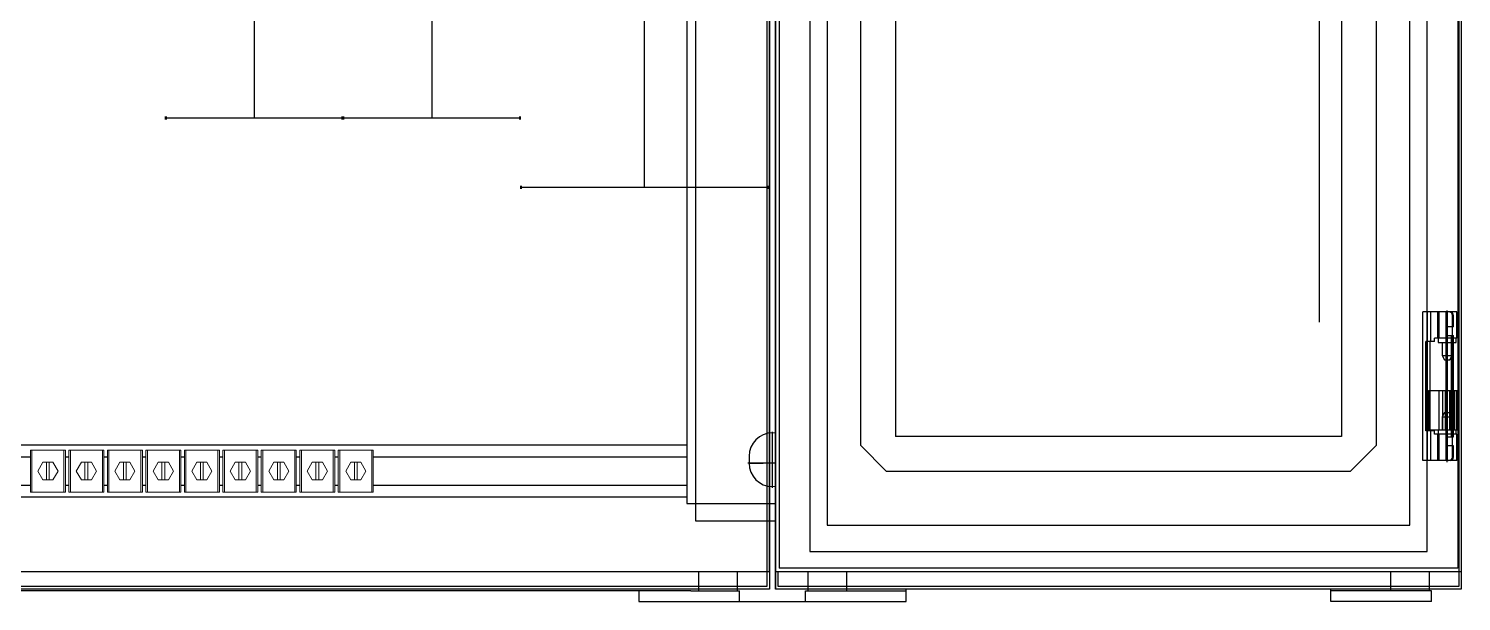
# Model space of a CAD drawing. Header units: millimetres. Extents: x 37984 to 70752, y 14140 to 37584.
# Drawn here: x 39466 to 40285, y 14760 to 15087 of the extents above; entities that cross this region are included whole.
import ezdxf

# ---------------------------------------------------------------- set-up
doc = ezdxf.new("R2010")
doc.units = ezdxf.units.MM
doc.set_wipeout_variables(frame=1)
doc.layers.add('! NO PLOT !', color=7, linetype='Continuous', true_color=0xff75dd, plot=False)
doc.layers.add('000-PI-Oprema', color=30, linetype='Continuous', lineweight=5)
doc.layers.add('000-PI-ORMAR', color=2, linetype='Continuous')
doc.layers.add('004-PI-DIN Šina', color=3, linetype='Continuous')

# ---------------------------------------------------------------- blocks, each defined once
blk = doc.blocks.new('SINAMICS_FSC_1mm')
at = {"layer": '! NO PLOT !', "ltscale": 0.25}
for p, q in [((70256.12, 54000.05), (70256.12, 53900.05)), ((70186.12, 53900.05), (70326.12, 53900.05))]:
    blk.add_line(p, q, dxfattribs=at)
at = {"layer": '! NO PLOT !', "lineweight": 70, "ltscale": 0.25}
for p, q in [((70185.12, 53900.05), (70186.12, 53900.05)), ((70326.12, 53900.05), (70327.12, 53900.05))]:
    blk.add_line(p, q, dxfattribs=at)
blk = doc.blocks.new('SINAMICS_FSB_1mm')
at = {"layer": '! NO PLOT !', "ltscale": 0.25}
for p, q in [((71040.15, 54000), (71040.15, 53900)), ((70990.15, 53900), (71090.15, 53900))]:
    blk.add_line(p, q, dxfattribs=at)
at = {"layer": '! NO PLOT !', "lineweight": 70, "ltscale": 0.25}
for p, q in [((70989.15, 53900), (70990.15, 53900)), ((71090.15, 53900), (71091.15, 53900))]:
    blk.add_line(p, q, dxfattribs=at)
blk = doc.blocks.new('*U1324')
at = {"layer": '004-PI-DIN Šina', "ltscale": 0.25}
for p, q in [((0, 15), (697.49, 15)), ((0, -15), (0, 15)), ((697.49, 15), (697.49, -15)), ((697.49, 8), (0, 8)), ((0, -8), (697.49, -8)), ((697.49, -15), (0, -15))]:
    blk.add_line(p, q, dxfattribs=at)
blk = doc.blocks.new('3240252_WCC_14-select__2', base_point=(55.67, 813.89))
at = {"layer": '000-PI-Oprema'}
for p, q in [((55.67, 837.89), (55.67, 813.89)), ((56.54, 837.89), (55.67, 837.89)), ((74.8, 837.89), (56.54, 837.89)), ((56.54, 813.89), (56.54, 837.89)), ((75.67, 837.89), (74.8, 837.89)), ((74.8, 813.89), (74.8, 837.89)), ((75.67, 837.89), (75.67, 813.89)), ((59.9, 825.89), (62.79, 830.89)), ((62.79, 830.89), (64.87, 830.89)), ((64.87, 820.89), (64.87, 830.89)), ((66.47, 830.89), (64.87, 830.89)), ((66.47, 830.89), (68.56, 830.89)), ((66.47, 830.89), (66.47, 820.89)), ((68.56, 830.89), (71.45, 825.89)), ((62.79, 820.89), (59.9, 825.89)), ((64.87, 820.89), (62.79, 820.89)), ((64.87, 820.89), (66.47, 820.89)), ((68.56, 820.89), (66.47, 820.89)), ((71.45, 825.89), (68.56, 820.89)), ((56.54, 813.89), (55.67, 813.89)), ((74.8, 813.89), (56.54, 813.89)), ((75.67, 813.89), (74.8, 813.89))]:
    blk.add_line(p, q, dxfattribs=at)
blk = doc.blocks.new('Drfsicht1', base_point=(65.67, 825.89))
blk.add_wipeout([(55.67, 837.89), (75.67, 837.89), (75.67, 813.89), (55.67, 813.89)])
at = {"layer": '000-PI-Oprema'}
blk.add_blockref('3240252_WCC_14-select__2', (55.67, 813.89), dxfattribs=at)
blk = doc.blocks.new('poveznica montaznih ploca 2100mm')
at = {"layer": '! NO PLOT !'}
for p, q in [((59472.54, 55742.17), (59472.54, 53847.74)), ((59477.54, 55740.77), (59477.54, 53837.74)), ((59565.54, 55740.77), (59565.54, 53837.74)), ((59570.54, 55742.17), (59570.54, 53847.74)), ((59521.54, 53856.71), (59521.54, 53888.77)), ((59535.57, 53870.74), (59507.5, 53870.74)), ((59508.17, 53874.74), (59508.17, 53870.74)), ((59508.17, 53870.74), (59516.28, 53870.74)), ((59534.9, 53870.74), (59526.79, 53870.74)), ((59534.9, 53874.74), (59534.9, 53870.74)), ((59472.54, 53847.74), (59570.54, 53847.74)), ((59477.54, 53847.74), (59477.54, 53837.74)), ((59565.54, 53847.74), (59565.54, 53837.74)), ((59477.54, 53837.74), (59565.54, 53837.74))]:
    blk.add_line(p, q, dxfattribs=at)
for centre, start, end in [((59521.54, 53874.74), 0, 180), ((59521.54, 53870.74), 180, 0)]:
    blk.add_arc(centre, 13.36, start, end, dxfattribs=at)
blk = doc.blocks.new('800mm bez ploce')
at = {"layer": '000-PI-ORMAR'}
for p, q in [((47920.01, 47274.57), (47920.01, 45290.07)), ((47921.51, 47274.57), (47921.51, 45290.07)), ((47921.52, 45290.07), (47921.52, 47274.57)), ((47129.52, 45290.07), (47921.52, 45290.07)), ((47881.01, 45290.07), (47881.01, 45279.07)), ((47903.01, 45290.07), (47903.01, 45279.07)), ((47920.01, 45290.07), (47920.01, 45281.57)), ((47921.51, 45290.07), (47921.51, 45280.07)), ((47903.01, 45281.57), (47148.01, 45281.57)), ((47903.01, 45280.07), (47148.01, 45280.07)), ((47876.64, 45279.07), (47174.38, 45279.07)), ((47846.82, 45279.07), (47846.82, 45273.07)), ((47876.64, 45279.07), (47898.75, 45279.07)), ((47898.75, 45279.07), (47903.01, 45279.07)), ((47920.01, 45281.57), (47903.01, 45281.57)), ((47921.51, 45280.07), (47903.01, 45280.07)), ((47903.01, 45279.07), (47904.47, 45279.07)), ((47904.47, 45273.07), (47904.47, 45279.07)), ((47846.82, 45273.07), (47904.47, 45273.07))]:
    blk.add_line(p, q, dxfattribs=at)

msp = doc.modelspace()

# ---------------------------------------------------------------- linework, layer by layer
at = {"layer": '! NO PLOT !', "ltscale": 0.25}
msp.add_line((39872.145, 14759.904), (39909.722, 14759.904), dxfattribs=at)
at = {"layer": '000-PI-ORMAR'}
for p, q in [((39911.184, 14766.904), (39892.684, 14766.904)), ((39911.184, 14768.404), (39894.184, 14768.404)), ((39909.722, 14765.904), (39911.184, 14765.904)), ((39909.722, 14759.904), (39909.722, 14765.904)), ((40266.184, 14768.404), (39911.184, 14768.404)), ((40266.184, 14766.904), (39911.184, 14766.904)), ((39911.184, 14765.904), (39915.442, 14765.904)), ((39915.442, 14765.904), (39967.373, 14765.904)), ((39967.373, 14759.904), (39967.373, 14766.904)), ((40209.411, 14766.904), (39967.956, 14766.904)), ((40210.018, 14759.904), (40210.018, 14766.904)), ((40261.95, 14765.904), (40210.018, 14765.904)), ((40266.208, 14765.904), (40261.95, 14765.904)), ((40283.184, 14768.404), (40266.184, 14768.404)), ((40284.684, 14766.904), (40266.184, 14766.904)), ((40267.669, 14765.904), (40266.208, 14765.904)), ((40267.669, 14759.904), (40267.669, 14765.904)), ((39909.722, 14759.904), (39967.373, 14759.904)), ((40267.669, 14759.904), (40210.018, 14759.904))]:
    msp.add_line(p, q, dxfattribs=at)

# ---------------------------------------------------------------- block references
at = {"layer": '! NO PLOT !'}
msp.add_blockref('poveznica montaznih ploca 2100mm', (-19630.642, -39031.862), dxfattribs=at)
for p in [(-31445.479, -38863.629), (-31343.978, -38863.629)]:
    msp.add_blockref('SINAMICS_FSB_1mm', p)
at = {"layer": '000-PI-Oprema'}
msp.add_blockref('*U1324', (39144.408, 14834.404), dxfattribs=at)

# ---------------------------------------------------------------- next in the draw order: block references
msp.add_blockref('Drfsicht1', (39652.767, 14834.404), dxfattribs=at)

# ---------------------------------------------------------------- next in the draw order: wipeouts: each hides what was drawn before it
msp.add_wipeout([(39892.684, 16761.473), (40283.172, 16761.473), (40282.684, 14778.973), (39892.672, 14776.973)]).dxf.layer = '000-PI-ORMAR'

# ---------------------------------------------------------------- next in the draw order: linework, layer by layer
at = {"layer": '! NO PLOT !'}
for p, q in [((39892.696, 16761.404), (39892.696, 14776.904)), ((39892.696, 14776.904), (39892.696, 16761.404)), ((39912.196, 16749.904), (39912.196, 14788.404)), ((40265.196, 14788.404), (40265.196, 16749.904)), ((39892.684, 14789.904), (39892.684, 16740.766)), ((39922.196, 16734.904), (39922.196, 14803.404)), ((40255.196, 14803.404), (40255.196, 16734.904)), ((39941.196, 16689.154), (39941.196, 14849.154)), ((39961.196, 16684.154), (39961.196, 14854.154)), ((40216.196, 16684.154), (40216.196, 14854.154)), ((40236.196, 14849.154), (40236.196, 16689.154)), ((39941.196, 14849.154), (39956.196, 14834.154)), ((40216.196, 14854.154), (39961.196, 14854.154)), ((40221.196, 14834.154), (40236.196, 14849.154)), ((40221.196, 14834.154), (39956.196, 14834.154)), ((39922.196, 14803.404), (40255.196, 14803.404)), ((39912.196, 14788.404), (40265.196, 14788.404))]:
    msp.add_line(p, q, dxfattribs=at)
at = {"layer": '! NO PLOT !', "ltscale": 0.25}
msp.add_line((40203.332, 15139.505), (40203.332, 14919.505), dxfattribs=at)
at = {"layer": '000-PI-ORMAR'}
for p, q in [((39892.696, 16761.404), (39892.696, 14776.904)), ((39894.696, 16759.404), (39894.696, 14778.904)), ((40282.696, 16759.404), (40282.696, 14778.904)), ((40283.184, 16761.404), (40283.184, 14776.904)), ((40284.684, 16761.404), (40284.684, 14776.904)), ((40284.696, 14776.904), (40284.696, 16761.404)), ((40284.696, 14776.904), (40284.696, 16761.404)), ((40262.696, 14840.404), (40262.696, 14925.404)), ((40282.139, 14925.404), (40262.696, 14925.404)), ((40265.179, 14908.404), (40265.179, 14925.404)), ((40265.384, 14840.404), (40265.384, 14925.404)), ((40267.277, 14908.404), (40267.277, 14925.404)), ((40271.039, 14925.404), (40271.039, 14910.404)), ((40271.952, 14910.404), (40271.952, 14925.404)), ((40276.06, 14840.404), (40276.06, 14925.404)), ((40276.589, 14896.554), (40276.589, 14926.254)), ((40276.589, 14910.404), (40276.589, 14925.404)), ((40276.807, 14840.404), (40276.807, 14925.404)), ((40279.567, 14923.404), (40280.214, 14923.404)), ((40279.567, 14842.404), (40279.567, 14923.404)), ((40280.214, 14916.904), (40280.214, 14923.404)), ((40282.139, 14910.404), (40282.139, 14925.404)), ((40280.214, 14916.904), (40276.06, 14916.904)), ((40279.571, 14848.904), (40279.571, 14916.904)), ((40264.451, 14857.404), (40264.451, 14908.404)), ((40269.375, 14908.404), (40264.451, 14908.404)), ((40266.913, 14857.404), (40266.913, 14908.404)), ((40282.139, 14910.404), (40269.375, 14910.404)), ((40269.375, 14908.404), (40269.375, 14910.404)), ((40271.489, 14910.404), (40271.489, 14907.904)), ((40271.489, 14907.904), (40281.689, 14907.904)), ((40273.639, 14907.904), (40273.639, 14900.415)), ((40276.06, 14911.904), (40280.295, 14911.904)), ((40279.142, 14853.904), (40279.142, 14911.904)), ((40279.539, 14900.415), (40279.539, 14907.904)), ((40279.861, 14853.904), (40279.861, 14911.904)), ((40280.295, 14853.904), (40280.295, 14911.904)), ((40281.689, 14907.904), (40281.689, 14910.404)), ((40273.639, 14900.415), (40279.539, 14900.415)), ((40273.639, 14900.415), (40275.089, 14897.904)), ((40275.089, 14897.904), (40278.089, 14897.904)), ((40278.089, 14897.904), (40279.539, 14900.415)), ((40265.896, 14880.404), (40265.896, 14857.904)), ((40265.896, 14880.404), (40282.696, 14880.404)), ((40271.846, 14880.404), (40271.846, 14857.904)), ((40273.846, 14880.404), (40273.846, 14857.904)), ((40275.517, 14880.404), (40275.517, 14857.904)), ((40275.874, 14880.404), (40275.874, 14857.904)), ((40278.017, 14880.404), (40278.017, 14857.904)), ((40278.374, 14880.404), (40278.374, 14857.904)), ((40278.735, 14880.404), (40278.735, 14857.904)), ((40279.859, 14880.404), (40279.859, 14857.904)), ((40280.614, 14880.404), (40280.614, 14857.904)), ((40280.735, 14857.904), (40280.735, 14880.404)), ((40281.738, 14880.404), (40281.738, 14857.904)), ((40282.494, 14880.404), (40282.494, 14857.904)), ((40275.089, 14867.904), (40273.639, 14865.392)), ((40273.639, 14865.392), (40273.639, 14857.904)), ((40273.639, 14865.392), (40279.539, 14865.392)), ((40275.089, 14867.904), (40278.089, 14867.904)), ((40276.589, 14839.554), (40276.589, 14869.254)), ((40279.539, 14865.392), (40278.089, 14867.904)), ((40279.539, 14857.904), (40279.539, 14865.392)), ((40269.375, 14857.404), (40264.451, 14857.404)), ((40265.179, 14840.404), (40265.179, 14857.404)), ((40265.896, 14857.904), (40282.696, 14857.904)), ((40267.277, 14840.404), (40267.277, 14857.404)), ((40269.375, 14855.404), (40269.375, 14857.404)), ((40282.139, 14855.404), (40269.375, 14855.404)), ((40271.039, 14855.404), (40271.039, 14840.404)), ((40271.489, 14857.904), (40271.489, 14855.404)), ((40271.952, 14840.404), (40271.952, 14855.404)), ((40276.589, 14840.404), (40276.589, 14855.404)), ((40281.689, 14855.404), (40281.689, 14857.904)), ((40282.139, 14840.404), (40282.139, 14855.404)), ((40276.06, 14853.904), (40280.295, 14853.904)), ((40280.214, 14848.904), (40276.06, 14848.904)), ((40280.214, 14842.404), (40280.214, 14848.904)), ((40282.139, 14840.404), (40262.696, 14840.404)), ((40279.567, 14842.404), (40280.214, 14842.404)), ((39892.684, 14766.904), (39892.684, 14789.904)), ((39892.684, 14776.904), (39892.684, 14766.904)), ((39892.696, 14776.904), (40284.696, 14776.904)), ((39892.696, 14776.904), (40284.696, 14776.904)), ((39894.184, 14768.404), (39894.184, 14776.904)), ((40282.696, 14778.904), (39894.696, 14778.904)), ((39911.184, 14776.904), (39911.184, 14765.904)), ((39933.184, 14776.904), (39933.184, 14765.904)), ((40244.208, 14776.904), (40244.208, 14765.904)), ((40266.208, 14776.904), (40266.208, 14765.904)), ((40283.184, 14776.904), (40283.184, 14768.404)), ((40284.684, 14776.904), (40284.684, 14766.904))]:
    msp.add_line(p, q, dxfattribs=at)
for centre, start_param, end_param in [((40277.635, 14923.404), 4.712389, 6.2831853), ((40278.282, 14923.404), 4.712389, 6.2831853), ((40277.635, 14842.404), 3.1415927, 4.712389), ((40278.282, 14842.404), 3.1415927, 4.712389)]:
    msp.add_ellipse(centre, major_axis=(0, 2), ratio=0.9659258, start_param=start_param, end_param=end_param, dxfattribs=at)

# ---------------------------------------------------------------- next in the draw order: block references
at = {"layer": '000-PI-Oprema'}
msp.add_blockref('Drfsicht1', (39630.767, 14834.404), dxfattribs=at)

# ---------------------------------------------------------------- next in the draw order: block references
msp.add_blockref('Drfsicht1', (39608.767, 14834.404), dxfattribs=at)

# ---------------------------------------------------------------- next in the draw order: block references
msp.add_blockref('Drfsicht1', (39586.767, 14834.404), dxfattribs=at)

# ---------------------------------------------------------------- next in the draw order: block references
msp.add_blockref('Drfsicht1', (39564.767, 14834.404), dxfattribs=at)

# ---------------------------------------------------------------- next in the draw order: block references
msp.add_blockref('Drfsicht1', (39542.767, 14834.404), dxfattribs=at)

# ---------------------------------------------------------------- next in the draw order: block references
msp.add_blockref('Drfsicht1', (39520.767, 14834.404), dxfattribs=at)

# ---------------------------------------------------------------- next in the draw order: block references
msp.add_blockref('Drfsicht1', (39498.767, 14834.404), dxfattribs=at)

# ---------------------------------------------------------------- next in the draw order: block references
msp.add_blockref('Drfsicht1', (39476.767, 14834.404), dxfattribs=at)

# ---------------------------------------------------------------- next in the draw order: block references
at = {"layer": '000-PI-Oprema', "ltscale": 0.25}
msp.add_blockref('800mm bez ploce', (-8032.339, -30513.162), dxfattribs=at)

# ---------------------------------------------------------------- next in the draw order: block references
at = {"layer": '000-PI-Oprema'}
msp.add_blockref('SINAMICS_FSC_1mm', (-30438.451, -38903.384), dxfattribs=at)

doc.saveas('drawing.dxf')
